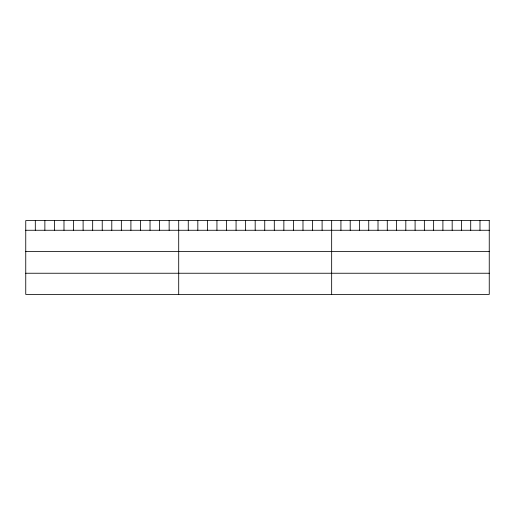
<?xml version="1.0" encoding="UTF-8"?>
<svg xmlns="http://www.w3.org/2000/svg" width="515" height="515" viewBox="0 0 515 515"><rect width="100%" height="100%" fill="white"/><g stroke="black" fill="none" stroke-linecap="round" stroke-linejoin="round"><path stroke-width="0.77" d="M25.75 230.263L489.25 230.263M25.75 251.429L489.25 251.429M25.75 273.24L489.25 273.24M479.98 220.587L479.98 230.263M470.71 220.587L470.71 230.263M461.44 220.587L461.44 230.263M452.17 220.587L452.17 230.263M442.9 220.587L442.9 230.263M433.63 220.587L433.63 230.263M424.36 220.587L424.36 230.263M415.09 220.587L415.09 230.263M405.82 220.587L405.82 230.263M396.55 220.587L396.55 230.263M387.28 220.587L387.28 230.263M378.01 220.587L378.01 230.263M368.74 220.587L368.74 230.263M359.47 220.587L359.47 230.263M350.2 220.587L350.2 230.263M340.93 220.587L340.93 230.263M331.66 220.587L331.66 294.413M322.1 220.587L322.1 230.263M312.541 220.587L312.541 230.263M302.981 220.587L302.981 230.263M293.421 220.587L293.421 230.263M283.862 220.587L283.862 230.263M274.302 220.587L274.302 230.263M264.742 220.587L264.742 230.263M255.183 220.587L255.183 230.263M245.623 220.587L245.623 230.263M236.063 220.587L236.063 230.263M226.503 220.587L226.503 230.263M216.944 220.587L216.944 230.263M207.384 220.587L207.384 230.263M197.824 220.587L197.824 230.263M188.265 220.587L188.265 230.263M178.705 220.587L178.705 294.413M169.145 220.587L169.145 230.263M159.586 220.587L159.586 230.263M150.026 220.587L150.026 230.263M140.466 220.587L140.466 230.263M130.907 220.587L130.907 230.263M121.347 220.587L121.347 230.263M111.787 220.587L111.787 230.263M102.228 220.587L102.228 230.263M92.668 220.587L92.668 230.263M83.108 220.587L83.108 230.263M73.548 220.587L73.548 230.263M63.989 220.587L63.989 230.263M54.429 220.587L54.429 230.263M44.869 220.587L44.869 230.263M35.31 220.587L35.31 230.263M489.25 220.587L25.75 220.587L25.75 294.413L489.25 294.413L489.25 220.587"/></g></svg>
